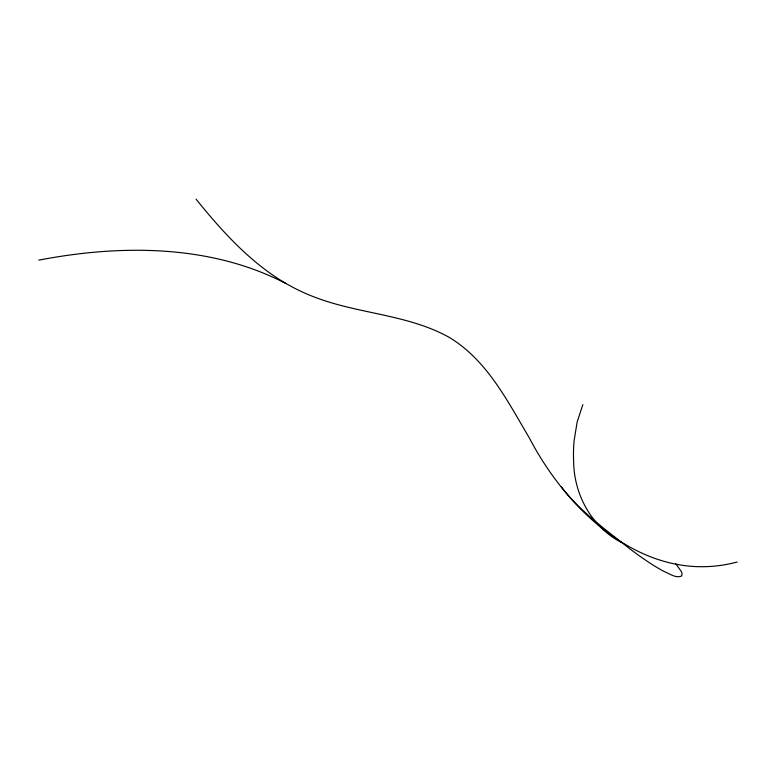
<?xml version="1.0" encoding="UTF-8"?>
<svg xmlns="http://www.w3.org/2000/svg" width="776" height="776" viewBox="0 0 776 776"><rect width="100%" height="100%" fill="white"/><g stroke="black" fill="none" stroke-linecap="round" stroke-linejoin="round"><path stroke-width="1.16" d="M582.844 404.606L577.15 421.989L574.075 440.875A162.465 151.194 22.2 0 0 573.619 460.343C573.61 494.011 591.399 527.147 621.867 542.676M737.2 562.018C646.457 586.249 568.207 512.567 529.416 438.052C507.465 401.144 486.998 359.851 448.77 337.114C408.021 314.639 359.948 314.008 316.889 297.984A204.059 182.244 -18.4 0 1 293.338 287.566C216.591 244.294 123.287 243.906 38.8 260.135M285.772 283.376C250.008 262.385 221.858 231.073 196.037 199.141M675.663 563.696L681.328 571.495L682.036 573.367L681.745 575.938C675.906 578.712 669.416 573.512 664.033 571.466C652.121 565.103 641.122 557.216 630.277 549.204C606.221 529.94 580.167 511.723 561.436 486.959"/></g></svg>
